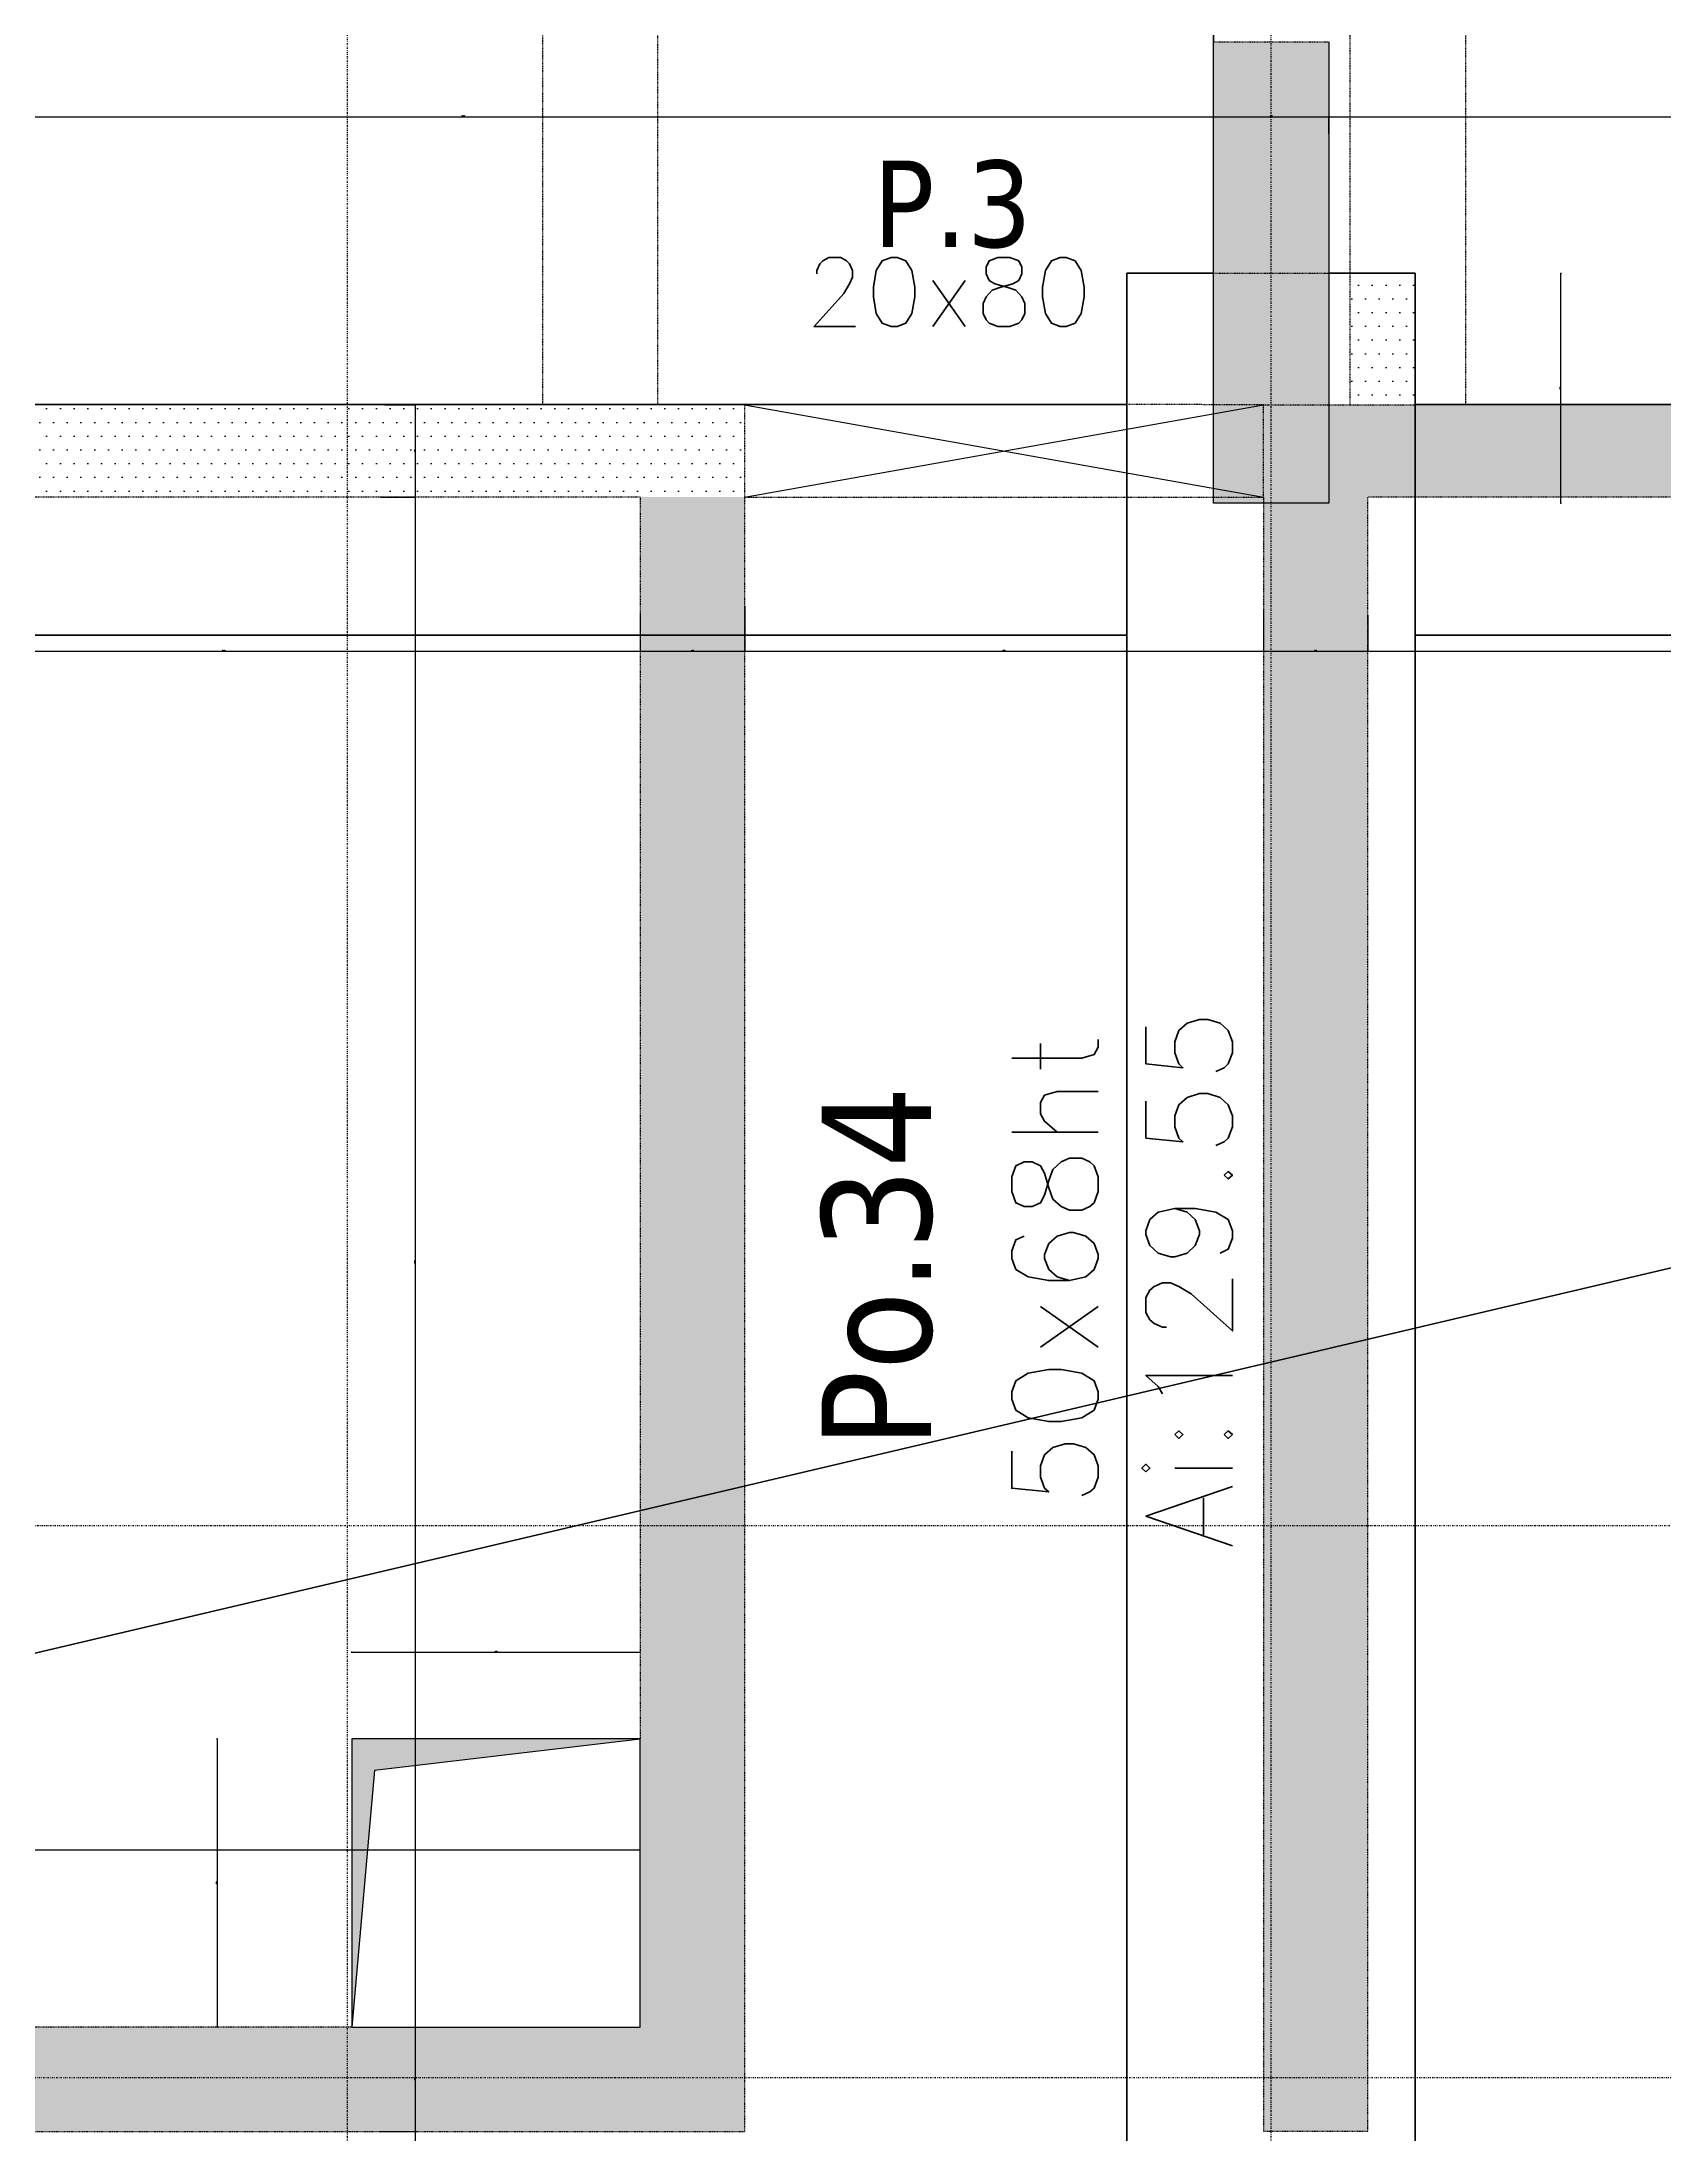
# Model space of a CAD drawing. Extents: x -12912 to 27386, y 1818 to 8189.
# Drawn here: x 1545.3 to 1826.5, y 6630.1 to 6992.9 of the extents above; entities that cross this region are included whole.
import ezdxf

# ---------------------------------------------------------------- set-up
doc = ezdxf.new("R2010")
doc.units = 0
doc.header["$MEASUREMENT"] = 0
for name, pattern in [('CACHE2', [4.7625, 3.175, -1.5875]), ('GrDotted', [0.4, 0.1, -0.1, 0.1, -0.1]), ('GrFeatureAxis', [0.85, 0.25, -0.2, 0.1, -0.2, 0.1]), ('STRICHPUNKT2_S11', [0.9, 0.7, -0.1, 0, -0.1])]:
    doc.linetypes.add(name, pattern=pattern)
doc.layers.get('0').update_dxf_attribs({"linetype": 'CONTINUOUS'})
doc.layers.get('DEFPOINTS').update_dxf_attribs({"linetype": 'CONTINUOUS'})
for name, color, linetype in [('K_ENT_M_Building_Coffrage PH Sous sol', 7, 'CONTINUOUS'), ('STR_AXES_REPERE', 1, 'CONTINUOUS'), ('STR_COTATION', 1, 'CONTINUOUS'), ('STR_OPENING', 161, 'CONTINUOUS'), ('STR_RESV_DALLE', 11, 'CONTINUOUS'), ('STR_SURCH', 9, 'CACHE2'), ('STR_TXT', 102, 'CONTINUOUS')]:
    doc.layers.add(name, color=color, linetype=linetype)
for name, color, linetype, lineweight in [('STR_AXES', 4, 'STRICHPUNKT2_S11', 25), ('STR_dob_dalles', 130, 'CONTINUOUS', 35), ('STR_POUTRES', 102, 'CONTINUOUS', 35), ('STR_VOILES', 6, 'CONTINUOUS', 70)]:
    doc.layers.add(name, color=color, linetype=linetype, lineweight=lineweight)
doc.styles.add('EPAIS', font='TAHOMA.TTF')
doc.styles.add('FIN', font='romans.shx')
doc.styles.add('GrDimensions', font='simplex.shx')
doc.dimstyles.new('GrDimensions', dxfattribs={"dimtxt": 0.09, "dimasz": 0.05, "dimexe": 0.07, "dimexo": 0, "dimgap": 0.05, "dimtad": 1, "dimzin": 0, "dimdsep": 46, "dimtxsty": 'GrDimensions', "dimblk": 'ARCHTICK', "dimblk1": 'ARCHTICK', "dimblk2": 'ARCHTICK', "dimcen": 0.09, "dimadec": 0, "dimazin": 0, "dimtfac": 1, "dimtdec": 4, "dimtmove": 0, "dimatfit": 3, "dimldrblk": 'OPEN30', "dimfxl": 0, "dimtolj": 1, "dimtzin": 0, "dimarcsym": 0})
doc.dimstyles.new('nOVO', dxfattribs={"dimscale": 1.3, "dimtxt": 0.09, "dimasz": 0.05, "dimexe": 0.07, "dimexo": 0, "dimgap": 0.05, "dimtad": 1, "dimzin": 0, "dimdsep": 46, "dimtxsty": 'GrDimensions', "dimblk": 'ARCHTICK', "dimcen": 0.09, "dimadec": 0, "dimazin": 0, "dimtfac": 1, "dimtmove": 0, "dimatfit": 3, "dimldrblk": 'OPEN30', "dimfxl": 0, "dimtolj": 1, "dimtzin": 0, "dimarcsym": 0})
doc.dimstyles.new('Novo_MALKO', dxfattribs={"dimscale": 1.3, "dimtxt": 0.09, "dimasz": 0.05, "dimexe": 0.07, "dimexo": 0, "dimgap": 0.05, "dimtad": 1, "dimdec": 0, "dimlfac": 100, "dimzin": 0, "dimdsep": 46, "dimtxsty": 'GrDimensions', "dimblk": 'ARCHTICK', "dimcen": 0.09, "dimadec": 0, "dimazin": 0, "dimtfac": 1, "dimtdec": 0, "dimtmove": 0, "dimatfit": 3, "dimldrblk": 'OPEN30', "dimfxl": 0, "dimtolj": 1, "dimtzin": 0, "dimarcsym": 0})
pattern_1 = [(0, (5243.0074, 5883.9378), (1.190625, 2.38125), [0, -2.38125])]

# ---------------------------------------------------------------- blocks, each defined once
blk = doc.blocks.new('_ArchTick')
at = {"color": 0, "linetype": 'ByBlock', "const_width": 0.15}
blk.add_lwpolyline([(-0.5, -0.5), (0.5, 0.5)], dxfattribs=at)
blk = doc.blocks.new('*D160')
at = {"layer": 'DEFPOINTS', "color": 0, "linetype": 'Continuous'}
for p in [(1748.36, 6979.94), (1488.36, 6976.98), (1748.36, 6976.98)]:
    blk.add_point(p, dxfattribs=at)
at = {"layer": 'STR_COTATION', "color": 0, "linetype": 'Continuous', "lineweight": -2}
for p, q in [((1488.36, 6976.98), (1488.36, 6980.03)), ((1488.36, 6979.94), (1748.36, 6979.94)), ((1748.36, 6976.98), (1748.36, 6980.03))]:
    blk.add_line(p, q, dxfattribs=at)
at = {"layer": 'STR_COTATION', "color": 0, "linetype": 'Continuous', "lineweight": -2, "xscale": 0.065, "yscale": 0.065, "zscale": 0.065, "rotation": 180}
blk.add_blockref('_ArchTick', (1488.36, 6979.94), dxfattribs=at)
at = {"layer": 'STR_COTATION', "color": 0, "linetype": 'Continuous', "lineweight": -2, "xscale": 0.065, "yscale": 0.065, "zscale": 0.065}
blk.add_blockref('_ArchTick', (1748.36, 6979.94), dxfattribs=at)
at = {"layer": 'STR_COTATION', "color": 0, "linetype": 'Continuous', "lineweight": -3, "insert": (1618.36, 6980.06), "char_height": 0.117, "attachment_point": 5, "style": 'GrDimensions'}
blk.add_mtext('\\A1;260.00', dxfattribs=at)
blk = doc.blocks.new('_Open30')
at = {"color": 0, "linetype": 'ByBlock', "lineweight": -2}
for p, q in [((-1, 0.3), (0, 0)), ((0, 0), (-1, -0.3)), ((0, 0), (-1, 0))]:
    blk.add_line(p, q, dxfattribs=at)
blk = doc.blocks.new('*D161')
at = {"layer": 'DEFPOINTS', "color": 0, "linetype": 'Continuous'}
for p in [(1768.36, 6979.94), (1748.36, 6976.98), (1768.36, 6976.98)]:
    blk.add_point(p, dxfattribs=at)
at = {"layer": 'STR_COTATION', "color": 0, "linetype": 'Continuous', "lineweight": -2}
for p, q in [((1748.36, 6976.98), (1748.36, 6980.03)), ((1748.36, 6979.94), (1768.36, 6979.94)), ((1768.36, 6976.98), (1768.36, 6980.03))]:
    blk.add_line(p, q, dxfattribs=at)
at = {"layer": 'STR_COTATION', "color": 0, "linetype": 'Continuous', "lineweight": -2, "xscale": 0.065, "yscale": 0.065, "zscale": 0.065, "rotation": 180}
blk.add_blockref('_ArchTick', (1748.36, 6979.94), dxfattribs=at)
at = {"layer": 'STR_COTATION', "color": 0, "linetype": 'Continuous', "lineweight": -2, "xscale": 0.065, "yscale": 0.065, "zscale": 0.065}
blk.add_blockref('_ArchTick', (1768.36, 6979.94), dxfattribs=at)
at = {"layer": 'STR_COTATION', "color": 0, "linetype": 'Continuous', "lineweight": -3, "insert": (1758.36, 6980.06), "char_height": 0.117, "attachment_point": 5, "style": 'GrDimensions'}
blk.add_mtext('\\A1;2000', dxfattribs=at)
blk = doc.blocks.new('*D162')
at = {"layer": 'DEFPOINTS', "color": 0, "linetype": 'Continuous'}
for p in [(2033.36, 6979.94), (1768.36, 6976.98), (2033.36, 6976.98)]:
    blk.add_point(p, dxfattribs=at)
at = {"layer": 'STR_COTATION', "color": 0, "linetype": 'Continuous', "lineweight": -2}
for p, q in [((1768.36, 6976.98), (1768.36, 6980.03)), ((1768.36, 6979.94), (2033.36, 6979.94)), ((2033.36, 6976.98), (2033.36, 6980.03))]:
    blk.add_line(p, q, dxfattribs=at)
at = {"layer": 'STR_COTATION', "color": 0, "linetype": 'Continuous', "lineweight": -2, "xscale": 0.065, "yscale": 0.065, "zscale": 0.065, "rotation": 180}
blk.add_blockref('_ArchTick', (1768.36, 6979.94), dxfattribs=at)
at = {"layer": 'STR_COTATION', "color": 0, "linetype": 'Continuous', "lineweight": -2, "xscale": 0.065, "yscale": 0.065, "zscale": 0.065}
blk.add_blockref('_ArchTick', (2033.36, 6979.94), dxfattribs=at)
at = {"layer": 'STR_COTATION', "color": 0, "linetype": 'Continuous', "lineweight": -3, "insert": (1900.86, 6980.06), "char_height": 0.117, "attachment_point": 5, "style": 'GrDimensions'}
blk.add_mtext('\\A1;265.00', dxfattribs=at)
blk = doc.blocks.new('*D229')
at = {"layer": 'DEFPOINTS', "color": 0, "linetype": 'Continuous'}
for p in [(1649.02, 6679.37), (1649.02, 6675.03), (685.9, 6648.64)]:
    blk.add_point(p, dxfattribs=at)
at = {"layer": 'STR_COTATION', "color": 0, "linetype": 'Continuous', "lineweight": -2}
for p, q in [((685.9, 6648.64), (685.9, 6679.46)), ((685.9, 6679.37), (1649.02, 6679.37)), ((1649.02, 6675.03), (1649.02, 6679.46))]:
    blk.add_line(p, q, dxfattribs=at)
at = {"layer": 'STR_COTATION', "color": 0, "linetype": 'Continuous', "lineweight": -2, "xscale": 0.065, "yscale": 0.065, "zscale": 0.065, "rotation": 180}
blk.add_blockref('_ArchTick', (685.9, 6679.37), dxfattribs=at)
at = {"layer": 'STR_COTATION', "color": 0, "linetype": 'Continuous', "lineweight": -2, "xscale": 0.065, "yscale": 0.065, "zscale": 0.065}
blk.add_blockref('_ArchTick', (1649.02, 6679.37), dxfattribs=at)
at = {"layer": 'STR_COTATION', "color": 0, "linetype": 'Continuous', "lineweight": -3, "insert": (1167.46, 6679.49), "char_height": 0.117, "attachment_point": 5, "style": 'GrDimensions'}
blk.add_mtext('\\A1;963.12', dxfattribs=at)
blk = doc.blocks.new('*D232')
at = {"layer": 'DEFPOINTS', "color": 0, "linetype": 'Continuous'}
for p in [(1504.59, 6894.96), (1649.02, 6893.87), (1649.02, 6887.26)]:
    blk.add_point(p, dxfattribs=at)
at = {"layer": 'STR_COTATION', "color": 0, "linetype": 'Continuous', "lineweight": -2}
for p, q in [((1504.59, 6894.96), (1504.59, 6887.17)), ((1649.02, 6893.87), (1649.02, 6887.17)), ((1504.59, 6887.26), (1649.02, 6887.26))]:
    blk.add_line(p, q, dxfattribs=at)
at = {"layer": 'STR_COTATION', "color": 0, "linetype": 'Continuous', "lineweight": -2, "xscale": 0.065, "yscale": 0.065, "zscale": 0.065, "rotation": 180}
blk.add_blockref('_ArchTick', (1504.59, 6887.26), dxfattribs=at)
at = {"layer": 'STR_COTATION', "color": 0, "linetype": 'Continuous', "lineweight": -2, "xscale": 0.065, "yscale": 0.065, "zscale": 0.065}
blk.add_blockref('_ArchTick', (1649.02, 6887.26), dxfattribs=at)
at = {"layer": 'STR_COTATION', "color": 0, "linetype": 'Continuous', "lineweight": -3, "insert": (1576.81, 6887.39), "char_height": 0.117, "attachment_point": 5, "style": 'GrDimensions'}
blk.add_mtext('\\A1;144.44', dxfattribs=at)
blk = doc.blocks.new('*D233')
at = {"layer": 'DEFPOINTS', "color": 0, "linetype": 'Continuous'}
for p in [(1667.12, 6895.04), (1649.02, 6893.87), (1667.12, 6887.26)]:
    blk.add_point(p, dxfattribs=at)
at = {"layer": 'STR_COTATION', "color": 0, "linetype": 'Continuous', "lineweight": -2}
for p, q in [((1667.12, 6895.04), (1667.12, 6887.17)), ((1649.02, 6893.87), (1649.02, 6887.17)), ((1649.02, 6887.26), (1667.12, 6887.26))]:
    blk.add_line(p, q, dxfattribs=at)
at = {"layer": 'STR_COTATION', "color": 0, "linetype": 'Continuous', "lineweight": -2, "xscale": 0.065, "yscale": 0.065, "zscale": 0.065, "rotation": 180}
blk.add_blockref('_ArchTick', (1649.02, 6887.26), dxfattribs=at)
at = {"layer": 'STR_COTATION', "color": 0, "linetype": 'Continuous', "lineweight": -2, "xscale": 0.065, "yscale": 0.065, "zscale": 0.065}
blk.add_blockref('_ArchTick', (1667.12, 6887.26), dxfattribs=at)
at = {"layer": 'STR_COTATION', "color": 0, "linetype": 'Continuous', "lineweight": -3, "insert": (1658.07, 6887.39), "char_height": 0.117, "attachment_point": 5, "style": 'GrDimensions'}
blk.add_mtext('\\A1;1810', dxfattribs=at)
blk = doc.blocks.new('*D234')
at = {"layer": 'DEFPOINTS', "color": 0, "linetype": 'Continuous'}
for p in [(1667.12, 6895.04), (1757.02, 6894.52), (1757.02, 6887.26)]:
    blk.add_point(p, dxfattribs=at)
at = {"layer": 'STR_COTATION', "color": 0, "linetype": 'Continuous', "lineweight": -2}
for p, q in [((1667.12, 6895.04), (1667.12, 6887.17)), ((1757.02, 6894.52), (1757.02, 6887.17)), ((1667.12, 6887.26), (1757.02, 6887.26))]:
    blk.add_line(p, q, dxfattribs=at)
at = {"layer": 'STR_COTATION', "color": 0, "linetype": 'Continuous', "lineweight": -2, "xscale": 0.065, "yscale": 0.065, "zscale": 0.065, "rotation": 180}
blk.add_blockref('_ArchTick', (1667.12, 6887.26), dxfattribs=at)
at = {"layer": 'STR_COTATION', "color": 0, "linetype": 'Continuous', "lineweight": -2, "xscale": 0.065, "yscale": 0.065, "zscale": 0.065}
blk.add_blockref('_ArchTick', (1757.02, 6887.26), dxfattribs=at)
at = {"layer": 'STR_COTATION', "color": 0, "linetype": 'Continuous', "lineweight": -3, "insert": (1712.07, 6887.39), "char_height": 0.117, "attachment_point": 5, "style": 'GrDimensions'}
blk.add_mtext('\\A1;8990', dxfattribs=at)
blk = doc.blocks.new('*D235')
at = {"layer": 'DEFPOINTS', "color": 0, "linetype": 'Continuous'}
for p in [(1757.02, 6894.52), (1775.12, 6893.48), (1775.12, 6887.26)]:
    blk.add_point(p, dxfattribs=at)
at = {"layer": 'STR_COTATION', "color": 0, "linetype": 'Continuous', "lineweight": -2}
for p, q in [((1757.02, 6894.52), (1757.02, 6887.17)), ((1775.12, 6893.48), (1775.12, 6887.17)), ((1757.02, 6887.26), (1775.12, 6887.26))]:
    blk.add_line(p, q, dxfattribs=at)
at = {"layer": 'STR_COTATION', "color": 0, "linetype": 'Continuous', "lineweight": -2, "xscale": 0.065, "yscale": 0.065, "zscale": 0.065, "rotation": 180}
blk.add_blockref('_ArchTick', (1757.02, 6887.26), dxfattribs=at)
at = {"layer": 'STR_COTATION', "color": 0, "linetype": 'Continuous', "lineweight": -2, "xscale": 0.065, "yscale": 0.065, "zscale": 0.065}
blk.add_blockref('_ArchTick', (1775.12, 6887.26), dxfattribs=at)
at = {"layer": 'STR_COTATION', "color": 0, "linetype": 'Continuous', "lineweight": -3, "insert": (1766.07, 6887.39), "char_height": 0.117, "attachment_point": 5, "style": 'GrDimensions'}
blk.add_mtext('\\A1;1810', dxfattribs=at)
blk = doc.blocks.new('*D236')
at = {"layer": 'DEFPOINTS', "color": 0, "linetype": 'Continuous'}
for p in [(2030.36, 6894.47), (1775.12, 6893.48), (2030.36, 6887.26)]:
    blk.add_point(p, dxfattribs=at)
at = {"layer": 'STR_COTATION', "color": 0, "linetype": 'Continuous', "lineweight": -2}
for p, q in [((2030.36, 6894.47), (2030.36, 6887.17)), ((1775.12, 6893.48), (1775.12, 6887.17)), ((1775.12, 6887.26), (2030.36, 6887.26))]:
    blk.add_line(p, q, dxfattribs=at)
at = {"layer": 'STR_COTATION', "color": 0, "linetype": 'Continuous', "lineweight": -2, "xscale": 0.065, "yscale": 0.065, "zscale": 0.065, "rotation": 180}
blk.add_blockref('_ArchTick', (1775.12, 6887.26), dxfattribs=at)
at = {"layer": 'STR_COTATION', "color": 0, "linetype": 'Continuous', "lineweight": -2, "xscale": 0.065, "yscale": 0.065, "zscale": 0.065}
blk.add_blockref('_ArchTick', (2030.36, 6887.26), dxfattribs=at)
at = {"layer": 'STR_COTATION', "color": 0, "linetype": 'Continuous', "lineweight": -3, "insert": (1902.74, 6887.39), "char_height": 0.117, "attachment_point": 5, "style": 'GrDimensions'}
blk.add_mtext('\\A1;255.24', dxfattribs=at)
blk = doc.blocks.new('*D273')
at = {"layer": 'DEFPOINTS', "color": 0, "linetype": 'Continuous'}
for p in [(1603.82, 6630.54), (1610.04, 6630.54), (1600.28, 6508.64)]:
    blk.add_point(p, dxfattribs=at)
at = {"layer": 'STR_COTATION', "color": 0, "linetype": 'Continuous', "lineweight": -2}
for p, q in [((1603.82, 6630.54), (1610.13, 6630.54)), ((1610.04, 6508.64), (1610.04, 6630.54)), ((1600.28, 6508.64), (1610.13, 6508.64))]:
    blk.add_line(p, q, dxfattribs=at)
at = {"layer": 'STR_COTATION', "color": 0, "linetype": 'Continuous', "lineweight": -2, "xscale": 0.065, "yscale": 0.065, "zscale": 0.065}
for p, rotation in [((1610.04, 6630.54), 90), ((1610.04, 6508.64), 270)]:
    blk.add_blockref('_ArchTick', p, dxfattribs=dict(at, rotation=rotation))
at = {"layer": 'STR_COTATION', "color": 0, "linetype": 'Continuous', "lineweight": -3, "insert": (1609.92, 6569.59), "char_height": 0.117, "attachment_point": 5, "rotation": 90, "style": 'GrDimensions'}
blk.add_mtext('\\A1;121.90', dxfattribs=at)
blk = doc.blocks.new('*D274')
at = {"layer": 'DEFPOINTS', "color": 0, "linetype": 'Continuous'}
for p in [(1604.28, 6648.64), (1610.04, 6648.64), (1603.82, 6630.54)]:
    blk.add_point(p, dxfattribs=at)
at = {"layer": 'STR_COTATION', "color": 0, "linetype": 'Continuous', "lineweight": -2}
for p, q in [((1604.28, 6648.64), (1610.13, 6648.64)), ((1610.04, 6630.54), (1610.04, 6648.64)), ((1603.82, 6630.54), (1610.13, 6630.54))]:
    blk.add_line(p, q, dxfattribs=at)
at = {"layer": 'STR_COTATION', "color": 0, "linetype": 'Continuous', "lineweight": -2, "xscale": 0.065, "yscale": 0.065, "zscale": 0.065}
for p, rotation in [((1610.04, 6648.64), 90), ((1610.04, 6630.54), 270)]:
    blk.add_blockref('_ArchTick', p, dxfattribs=dict(at, rotation=rotation))
at = {"layer": 'STR_COTATION', "color": 0, "linetype": 'Continuous', "lineweight": -3, "insert": (1609.92, 6639.59), "char_height": 0.117, "attachment_point": 5, "rotation": 90, "style": 'GrDimensions'}
blk.add_mtext('\\A1;1810', dxfattribs=at)
blk = doc.blocks.new('*D275')
at = {"layer": 'DEFPOINTS', "color": 0, "linetype": 'Continuous'}
for p in [(1604.02, 6913.98), (1610.04, 6913.98), (1604.28, 6648.64)]:
    blk.add_point(p, dxfattribs=at)
at = {"layer": 'STR_COTATION', "color": 0, "linetype": 'Continuous', "lineweight": -2}
for p, q in [((1604.02, 6913.98), (1610.13, 6913.98)), ((1610.04, 6648.64), (1610.04, 6913.98)), ((1604.28, 6648.64), (1610.13, 6648.64))]:
    blk.add_line(p, q, dxfattribs=at)
at = {"layer": 'STR_COTATION', "color": 0, "linetype": 'Continuous', "lineweight": -2, "xscale": 0.065, "yscale": 0.065, "zscale": 0.065}
for p, rotation in [((1610.04, 6913.98), 90), ((1610.04, 6648.64), 270)]:
    blk.add_blockref('_ArchTick', p, dxfattribs=dict(at, rotation=rotation))
at = {"layer": 'STR_COTATION', "color": 0, "linetype": 'Continuous', "lineweight": -3, "insert": (1609.92, 6781.31), "char_height": 0.117, "attachment_point": 5, "rotation": 90, "style": 'GrDimensions'}
blk.add_mtext('\\A1;265.34', dxfattribs=at)
blk = doc.blocks.new('*D276')
at = {"layer": 'DEFPOINTS', "color": 0, "linetype": 'Continuous'}
for p in [(1604.75, 6929.98), (1610.04, 6929.98), (1604.02, 6913.98)]:
    blk.add_point(p, dxfattribs=at)
at = {"layer": 'STR_COTATION', "color": 0, "linetype": 'Continuous', "lineweight": -2}
for p, q in [((1604.75, 6929.98), (1610.13, 6929.98)), ((1610.04, 6913.98), (1610.04, 6929.98)), ((1604.02, 6913.98), (1610.13, 6913.98))]:
    blk.add_line(p, q, dxfattribs=at)
at = {"layer": 'STR_COTATION', "color": 0, "linetype": 'Continuous', "lineweight": -2, "xscale": 0.065, "yscale": 0.065, "zscale": 0.065}
for p, rotation in [((1610.04, 6929.98), 90), ((1610.04, 6913.98), 270)]:
    blk.add_blockref('_ArchTick', p, dxfattribs=dict(at, rotation=rotation))
at = {"layer": 'STR_COTATION', "color": 0, "linetype": 'Continuous', "lineweight": -3, "insert": (1609.92, 6921.98), "char_height": 0.117, "attachment_point": 5, "rotation": 90, "style": 'GrDimensions'}
blk.add_mtext('\\A1;1600', dxfattribs=at)
blk = doc.blocks.new('*D661')
at = {"layer": 'DEFPOINTS', "color": 0, "ltscale": 4.5}
for p in [(1599.02, 6698.64), (1575.67, 6648.64), (1599.02, 6648.64)]:
    blk.add_point(p, dxfattribs=at)
at = {"layer": 'STR_COTATION', "color": 0, "lineweight": -2, "ltscale": 4.5}
for p, q in [((1575.76, 6698.64), (1575.58, 6698.64)), ((1575.67, 6698.64), (1575.67, 6648.64)), ((1575.76, 6648.64), (1575.58, 6648.64))]:
    blk.add_line(p, q, dxfattribs=at)
at = {"layer": 'STR_COTATION', "color": 0, "lineweight": -2, "ltscale": 4.5, "xscale": 0.065, "yscale": 0.065, "zscale": 0.065}
for p, rotation in [((1575.67, 6698.64), 90), ((1575.67, 6648.64), 270)]:
    blk.add_blockref('_ArchTick', p, dxfattribs=dict(at, rotation=rotation))
at = {"layer": 'STR_COTATION', "color": 0, "ltscale": 4.5, "insert": (1575.54, 6673.64), "char_height": 0.117, "attachment_point": 5, "rotation": 90, "style": 'GrDimensions'}
blk.add_mtext('\\A1;5000', dxfattribs=at)
blk = doc.blocks.new('*D662')
at = {"layer": 'DEFPOINTS', "color": 0, "ltscale": 4.5}
for p in [(1649.02, 6713.65), (1599.02, 6698.64), (1649.02, 6698.64)]:
    blk.add_point(p, dxfattribs=at)
at = {"layer": 'STR_COTATION', "color": 0, "lineweight": -2, "ltscale": 4.5}
for p, q in [((1599.02, 6713.56), (1599.02, 6713.74)), ((1599.02, 6713.65), (1649.02, 6713.65)), ((1649.02, 6713.56), (1649.02, 6713.74))]:
    blk.add_line(p, q, dxfattribs=at)
at = {"layer": 'STR_COTATION', "color": 0, "lineweight": -2, "ltscale": 4.5, "xscale": 0.065, "yscale": 0.065, "zscale": 0.065, "rotation": 180}
blk.add_blockref('_ArchTick', (1599.02, 6713.65), dxfattribs=at)
at = {"layer": 'STR_COTATION', "color": 0, "lineweight": -2, "ltscale": 4.5, "xscale": 0.065, "yscale": 0.065, "zscale": 0.065}
blk.add_blockref('_ArchTick', (1649.02, 6713.65), dxfattribs=at)
at = {"layer": 'STR_COTATION', "color": 0, "ltscale": 4.5, "insert": (1624.02, 6713.77), "char_height": 0.117, "attachment_point": 5, "style": 'GrDimensions'}
blk.add_mtext('\\A1;5000', dxfattribs=at)
blk = doc.blocks.new('*D911')
at = {"layer": 'DEFPOINTS', "color": 0, "linetype": 'Continuous'}
for p in [(1792.07, 7418.02), (1865.35, 7418.02), (1792.07, 6930.01)]:
    blk.add_point(p, dxfattribs=at)
at = {"layer": 'STR_COTATION', "color": 0, "linetype": 'Continuous', "lineweight": -2}
for p, q in [((1865.25, 7418.02), (1865.44, 7418.02)), ((1865.35, 6930.01), (1865.35, 7418.02)), ((1865.25, 6930.01), (1865.44, 6930.01))]:
    blk.add_line(p, q, dxfattribs=at)
at = {"layer": 'STR_COTATION', "color": 0, "linetype": 'Continuous', "lineweight": -2, "xscale": 0.065, "yscale": 0.065, "zscale": 0.065}
for p, rotation in [((1865.35, 7418.02), 90), ((1865.35, 6930.01), 270)]:
    blk.add_blockref('_ArchTick', p, dxfattribs=dict(at, rotation=rotation))
at = {"layer": 'STR_COTATION', "color": 0, "linetype": 'Continuous', "lineweight": -3, "insert": (1865.22, 7174.01), "char_height": 0.117, "attachment_point": 5, "rotation": 90, "style": 'GrDimensions'}
blk.add_mtext('\\A1;488.00', dxfattribs=at)
blk = doc.blocks.new('*D978')
at = {"layer": 'DEFPOINTS', "color": 0, "ltscale": 4.5}
for p in [(1783.36, 6952.81), (1808.61, 6952.81), (1768.36, 6912.92)]:
    blk.add_point(p, dxfattribs=at)
at = {"layer": 'STR_COTATION', "color": 0, "lineweight": -2, "ltscale": 4.5}
for p, q in [((1808.52, 6952.81), (1808.7, 6952.81)), ((1808.61, 6912.92), (1808.61, 6952.81)), ((1808.52, 6912.92), (1808.7, 6912.92))]:
    blk.add_line(p, q, dxfattribs=at)
at = {"layer": 'STR_COTATION', "color": 0, "lineweight": -2, "ltscale": 4.5, "xscale": 0.065, "yscale": 0.065, "zscale": 0.065}
for p, rotation in [((1808.61, 6952.81), 90), ((1808.61, 6912.92), 270)]:
    blk.add_blockref('_ArchTick', p, dxfattribs=dict(at, rotation=rotation))
at = {"layer": 'STR_COTATION', "color": 0, "ltscale": 4.5, "insert": (1808.48, 6932.86), "char_height": 0.117, "attachment_point": 5, "rotation": 90, "style": 'GrDimensions'}
blk.add_mtext('\\A1;3989', dxfattribs=at)

msp = doc.modelspace()

# ---------------------------------------------------------------- hatches: boundary and pattern name
at = {"layer": 'STR_AXES_REPERE', "linetype": 'Continuous'}
msp.add_hatch(color=256, dxfattribs=at).paths.add_polyline_path([(1748.361, 6912.916), (1748.361, 6992.916), (1768.361, 6992.916), (1768.361, 6912.916)])
at = {"layer": 'STR_SURCH', "ltscale": 4.5}
h = msp.add_hatch(dxfattribs=at)
h.set_pattern_fill('DOTS', color=256, scale=1.5, style=0)
h.set_pattern_definition(pattern_1)
h.paths.add_polyline_path([(1783.36, 6952.81), (1772.073, 6952.81), (1772.073, 6929.98), (1783.36, 6929.98)])
at = {"layer": 'STR_SURCH', "linetype": 'Continuous'}
h = msp.add_hatch(dxfattribs=at)
h.set_pattern_fill('DOTS', color=256, scale=1.5, style=0)
h.set_pattern_definition(pattern_1)
h.paths.add_polyline_path([(1504.588, 6913.98), (1667.073, 6913.98), (1667.073, 6929.98), (1504.588, 6929.98)])
h = msp.add_hatch(dxfattribs=at)
h.set_pattern_fill('DOTS', color=256, scale=1.5, style=0)
h.set_pattern_definition(pattern_1)
h.paths.add_polyline_path([(1757.073, 6913.98), (2326.36, 6913.98), (2326.36, 6929.98), (1757.073, 6929.98)])
h = msp.add_hatch(dxfattribs=at)
h.set_pattern_fill('DOTS', color=256, scale=1.5, style=0)
h.set_pattern_definition(pattern_1)
h.paths.add_polyline_path([(1667.122, 6913.98), (1649.024, 6913.98), (1649.024, 6648.637), (1667.122, 6630.539)])
h = msp.add_hatch(dxfattribs=at)
h.set_pattern_fill('DOTS', color=256, scale=1.5, style=0)
h.set_pattern_definition(pattern_1)
h.paths.add_polyline_path([(1775.122, 6913.98), (1757.024, 6913.98), (1757.024, 6630.588), (1775.122, 6630.588)])
h = msp.add_hatch(dxfattribs=at)
h.set_pattern_fill('DOTS', color=256, scale=1.5, style=0)
h.set_pattern_definition(pattern_1)
h.paths.add_polyline_path([(1649.024, 6648.637), (598.36, 6648.637), (598.36, 6630.539), (1667.122, 6630.539)])

# ---------------------------------------------------------------- linework, layer by layer
at = {"layer": 'K_ENT_M_Building_Coffrage PH Sous sol', "color": 7, "linetype": 'GrFeatureAxis'}
for points in [[(1598.255, 5842.702), (1598.255, 7544.115)], [(1350.99, 6735.625), (5461.894, 6735.625)]]:
    msp.add_lwpolyline(points, dxfattribs=at)
at = {"layer": 'STR_AXES', "linetype": 'GrFeatureAxis'}
for p, q in [((1758.36, 5622.963), (1758.36, 8022.963)), ((-1309.741, 6639.914), (7906.576, 6639.914))]:
    msp.add_line(p, q, dxfattribs=at)
at = {"layer": 'STR_AXES_REPERE', "linetype": 'Continuous'}
for p, q in [((1748.361, 6912.916), (1748.361, 6992.916)), ((1768.361, 6992.916), (1768.361, 6912.916)), ((1768.361, 6912.916), (1748.361, 6912.916))]:
    msp.add_line(p, q, dxfattribs=at)
at = {"layer": 'STR_dob_dalles', "linetype": 'Continuous', "lineweight": 35}
msp.add_line((2310.36, 6894.004), (1011.245, 6587.926), dxfattribs=at)
at = {"layer": 'STR_OPENING', "linetype": 'Continuous'}
for p, q in [((1667.073, 6913.98), (1757.073, 6929.98)), ((1667.073, 6929.98), (1757.073, 6913.98)), ((1712.073, 6913.98), (1712.073, 6913.98)), ((1712.073, 6913.98), (1712.073, 6913.98))]:
    msp.add_line(p, q, dxfattribs=at)
at = {"layer": 'STR_POUTRES', "linetype": 'Continuous'}
for p, q in [((1733.36, 6952.81), (1748.361, 6952.81)), ((1733.36, 6890.014), (1733.36, 6952.81)), ((1768.361, 6952.81), (1783.36, 6952.81)), ((1783.36, 6952.81), (1783.36, 6890.014)), ((1503.36, 6930.014), (1733.36, 6930.014)), ((1783.36, 6930.014), (2033.36, 6930.014)), ((1733.36, 6890.014), (1503.36, 6890.014)), ((1733.36, 6362.815), (1733.36, 6890.014)), ((1783.36, 6890.014), (1783.36, 6362.815)), ((2296.361, 6890.014), (1783.36, 6890.014))]:
    msp.add_line(p, q, dxfattribs=at)
at = {"layer": 'STR_RESV_DALLE', "linetype": 'Continuous'}
for p, q in [((1599.024, 6698.637), (1599.024, 6648.637)), ((1649.024, 6698.637), (1599.024, 6698.637)), ((1649.024, 6698.637), (1599.024, 6698.637)), ((1599.024, 6698.637), (1599.024, 6648.637)), ((1649.024, 6698.637), (1599.024, 6698.637)), ((1599.024, 6698.637), (1599.024, 6648.637)), ((1602.933, 6693.181), (1649.024, 6698.637)), ((1602.933, 6693.181), (1649.024, 6698.637)), ((1649.024, 6648.637), (1649.024, 6698.637)), ((1649.024, 6648.637), (1649.024, 6698.637)), ((1649.024, 6648.637), (1649.024, 6698.637)), ((1602.933, 6693.181), (1599.024, 6648.637)), ((1602.933, 6693.181), (1599.024, 6648.637)), ((1599.024, 6648.637), (1649.024, 6648.637)), ((1599.024, 6648.637), (1649.024, 6648.637)), ((1599.024, 6648.637), (1649.024, 6648.637))]:
    msp.add_line(p, q, dxfattribs=at)
for points in [[(1599.024, 6648.637), (1602.933, 6693.181), (1599.024, 6698.637)], [(1599.024, 6698.637), (1599.024, 6698.637), (1602.933, 6693.181), (1649.024, 6698.637)], [(1599.024, 6648.637), (1602.933, 6693.181), (1599.024, 6698.637)], [(1599.024, 6698.637), (1599.024, 6698.637), (1602.933, 6693.181), (1649.024, 6698.637)]]:
    msp.add_solid(points, dxfattribs=at)
at = {"layer": 'STR_SURCH', "linetype": 'GrDotted', "ltscale": 0.5}
for p, q in [((1748.361, 6992.916), (1768.361, 6992.916)), ((1748.361, 6952.81), (1768.361, 6952.81)), ((1757.073, 6929.98), (1733.36, 6930.014)), ((1757.073, 6929.98), (1783.36, 6929.98))]:
    msp.add_line(p, q, dxfattribs=at)
at = {"layer": 'STR_SURCH', "linetype": 'GrDotted', "ltscale": 0.25}
for p, q in [((1667.073, 6929.98), (1667.073, 6913.98)), ((1757.073, 6913.98), (1757.073, 6929.98)), ((1757.024, 6630.588), (1775.122, 6630.588))]:
    msp.add_line(p, q, dxfattribs=at)
at = {"layer": 'STR_SURCH', "linetype": 'GrDotted'}
for p, q in [((1649.024, 6913.98), (1503.36, 6913.98)), ((1649.024, 6913.98), (1649.024, 6698.637)), ((1667.122, 6630.539), (1667.122, 6913.98)), ((1667.122, 6913.98), (1757.024, 6913.98)), ((1757.024, 6913.98), (1757.024, 6630.588)), ((1775.122, 6630.588), (1775.122, 6913.98)), ((2030.36, 6913.98), (1775.122, 6913.98)), ((1599.024, 6648.637), (685.9, 6648.637)), ((598.36, 6630.539), (1667.122, 6630.539))]:
    msp.add_line(p, q, dxfattribs=at)
for points in [[(1652.073, 6930.014), (1652.073, 7436.014), (1632.073, 7436.014), (1632.073, 6930.014)], [(1772.073, 6929.98), (1772.073, 7436.014), (2326.361, 7436.015), (2326.361, 7418.015), (1792.073, 7418.015), (1792.073, 6930.014)]]:
    msp.add_lwpolyline(points, dxfattribs=at)
at = {"layer": 'STR_VOILES', "linetype": 'Continuous'}
msp.add_line((1748.36, 6992.916), (1748.358, 7417.916), dxfattribs=at)

# ---------------------------------------------------------------- texts
at = {"layer": 'STR_TXT', "linetype": 'Continuous', "lineweight": -3, "attachment_point": 1}
for s, insert, char_height, style in [(' P.3', (1683.72, 6972.331), 15, 'EPAIS'), ('20x80', (1677.591, 6955.538), 12, 'FIN')]:
    msp.add_mtext(s, dxfattribs=dict(at, insert=insert, char_height=char_height, style=style))
at = {"layer": 'STR_TXT', "linetype": 'Continuous', "attachment_point": 1, "rotation": 90}
for s, insert, char_height, style in [('Ai:129.55', (1736.657, 6731.442), 15, 'FIN'), ('50x68ht', (1713.4, 6738.876), 15, 'FIN'), ('Po.34', (1680.433, 6749.011), 19, 'EPAIS')]:
    msp.add_mtext(s, dxfattribs=dict(at, insert=insert, char_height=char_height, style=style))

# ---------------------------------------------------------------- dimensions: what is measured, and where the dimension line sits
at = {"layer": 'STR_COTATION', "linetype": 'Continuous', "lineweight": -3}
dim = msp.add_linear_dim(base=(1865.345, 7418.015), p1=(1792.073, 6930.014), p2=(1792.073, 7418.015), angle=90, dimstyle='nOVO', dxfattribs=at)
dim.commit()
dim.dimension.update_dxf_attribs({"geometry": '*D911', "text_midpoint": (1865.222, 7174.015)})
for base, p1, p2, override, picture, middle in [((1748.361, 6979.937), (1488.362, 6976.978), (1748.361, 6976.978), {"dimscale": 1.3, "dimtmove": 1}, '*D160', (1618.361, 6980.061)), ((1768.361, 6979.937), (1748.361, 6976.978), (1768.361, 6976.978), {"dimscale": 1.3, "dimdec": 0, "dimlfac": 100, "dimzin": 0, "dimtmove": 1}, '*D161', (1758.361, 6980.061)), ((2033.36, 6979.937), (1768.361, 6976.978), (2033.36, 6976.978), {"dimscale": 1.3, "dimtmove": 1}, '*D162', (1900.86, 6980.061)), ((1649.024, 6887.265), (1504.588, 6894.962), (1649.024, 6893.867), {"dimscale": 1.3, "dimtmove": 1}, '*D232', (1576.806, 6887.388)), ((1667.122, 6887.265), (1649.024, 6893.867), (1667.122, 6895.041), {"dimscale": 1.3, "dimdec": 0, "dimlfac": 100, "dimzin": 0, "dimtmove": 1}, '*D233', (1658.073, 6887.388)), ((1757.024, 6887.265), (1667.122, 6895.041), (1757.024, 6894.518), {"dimscale": 1.3, "dimdec": 0, "dimlfac": 100, "dimzin": 0, "dimtmove": 1}, '*D234', (1712.073, 6887.388)), ((1775.122, 6887.265), (1757.024, 6894.518), (1775.122, 6893.485), {"dimscale": 1.3, "dimdec": 0, "dimlfac": 100, "dimzin": 0, "dimtmove": 1}, '*D235', (1766.073, 6887.388)), ((2030.36, 6887.265), (1775.122, 6893.485), (2030.36, 6894.474), {"dimscale": 1.3, "dimtmove": 1}, '*D236', (1902.741, 6887.388)), ((1649.024, 6679.37), (685.9, 6648.637), (1649.024, 6675.032), {"dimscale": 1.3, "dimtmove": 1}, '*D229', (1167.462, 6679.494))]:
    dim = msp.add_linear_dim(base=base, p1=p1, p2=p2, dimstyle='GrDimensions', override=override, dxfattribs=at)
    dim.commit()
    dim.dimension.update_dxf_attribs({"geometry": picture, "text_midpoint": middle})
at = {"layer": 'STR_COTATION', "ltscale": 4.5}
for base, p1, p2, picture, middle in [((1808.608, 6952.81), (1768.361, 6912.916), (1783.36, 6952.81), '*D978', (1808.485, 6932.863)), ((1575.668, 6648.637), (1599.024, 6698.637), (1599.024, 6648.637), '*D661', (1575.544, 6673.637))]:
    dim = msp.add_linear_dim(base=base, p1=p1, p2=p2, angle=90, dimstyle='Novo_MALKO', dxfattribs=at)
    dim.commit()
    dim.dimension.update_dxf_attribs({"geometry": picture, "text_midpoint": middle})
at = {"layer": 'STR_COTATION', "linetype": 'Continuous', "lineweight": -3}
for base, p1, p2, override, picture, middle in [((1610.044, 6929.98), (1604.022, 6913.98), (1604.75, 6929.98), {"dimscale": 1.3, "dimdec": 0, "dimlfac": 100, "dimzin": 0, "dimtmove": 1}, '*D276', (1609.92, 6921.98)), ((1610.044, 6913.98), (1604.278, 6648.637), (1604.022, 6913.98), {"dimscale": 1.3, "dimtmove": 1}, '*D275', (1609.92, 6781.308)), ((1610.044, 6648.637), (1603.815, 6630.539), (1604.278, 6648.637), {"dimscale": 1.3, "dimdec": 0, "dimlfac": 100, "dimzin": 0, "dimtmove": 1}, '*D274', (1609.92, 6639.588)), ((1610.044, 6630.539), (1600.284, 6508.637), (1603.815, 6630.539), {"dimscale": 1.3, "dimtmove": 1}, '*D273', (1609.92, 6569.588))]:
    dim = msp.add_linear_dim(base=base, p1=p1, p2=p2, angle=90, dimstyle='GrDimensions', override=override, dxfattribs=at)
    dim.commit()
    dim.dimension.update_dxf_attribs({"geometry": picture, "text_midpoint": middle})
at = {"layer": 'STR_COTATION', "ltscale": 4.5}
dim = msp.add_linear_dim(base=(1649.024, 6713.648), p1=(1599.024, 6698.637), p2=(1649.024, 6698.637), dimstyle='Novo_MALKO', dxfattribs=at)
dim.commit()
dim.dimension.update_dxf_attribs({"geometry": '*D662', "text_midpoint": (1624.024, 6713.771)})

doc.saveas('drawing.dxf')
